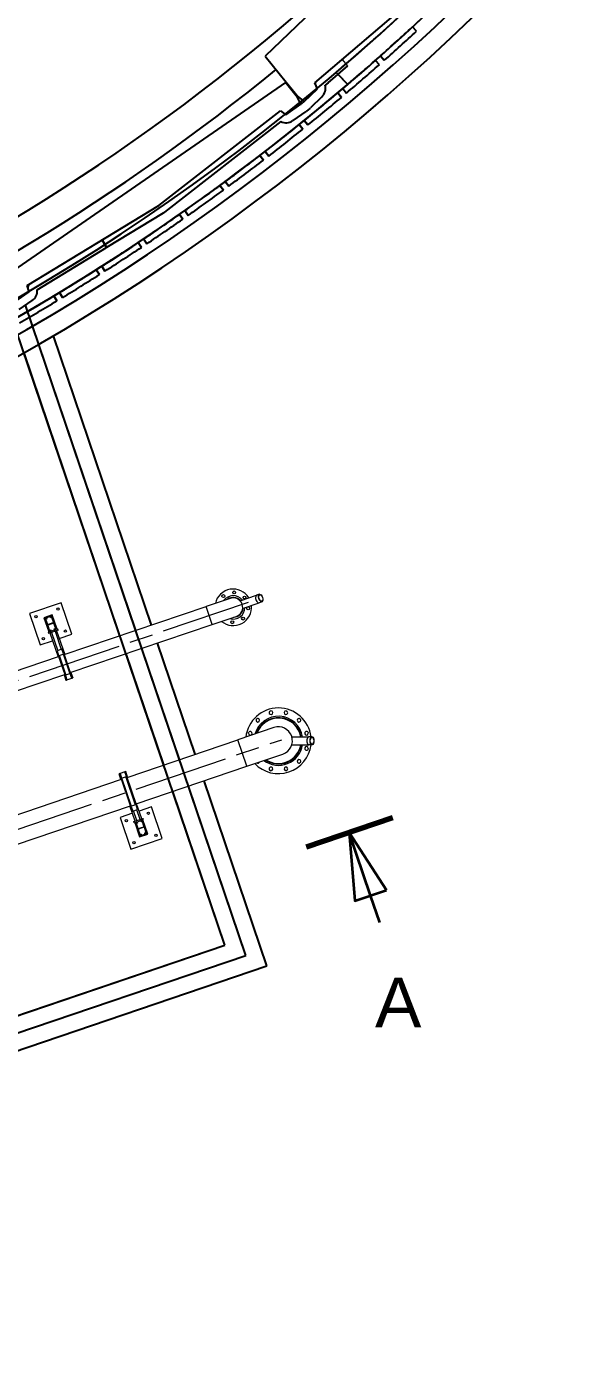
# Model space of a CAD drawing. Header units: millimetres. Extents: x -4172 to 126100, y -2 to 142133.
# Drawn here: x 63720 to 66953, y 4389 to 12443 of the extents above; entities that cross this region are included whole.
import ezdxf

# ---------------------------------------------------------------- set-up
doc = ezdxf.new("R2010")
doc.units = ezdxf.units.MM
doc.header["$LTSCALE"] = 100
doc.linetypes.add('CHAIN', pattern=[0.3543, 0.2362, -0.0295, 0.0591, -0.0295])
for name, color, linetype, lineweight in [('Centerline', 7, 'Continuous', 18), ('Section Line', 7, 'CHAIN', 35), ('Visible', 7, 'Continuous', 25)]:
    doc.layers.add(name, color=color, linetype=linetype, lineweight=lineweight)
doc.layers.add('P_Biomass (BM)', color=150, linetype='Continuous', lineweight=18, true_color=0x007fff)
doc.layers.add('P_Cable Ducts (CD)', color=30, linetype='Continuous', lineweight=18, true_color=0xff7f00)
doc.styles.add('Title', font='arial.ttf')

# ---------------------------------------------------------------- blocks, each defined once
blk = doc.blocks.new('2dTransSection1')
at = {"layer": 'Section Line', "linetype": 'Continuous', "lineweight": 70}
for p, q in [((659.191, 76.854), (654.001, 75.094)), ((588.618, 52.925), (583.428, 51.165))]:
    blk.add_line(p, q, dxfattribs=at)
at = {"layer": 'Section Line', "linetype": 'Continuous'}
for p, q in [((657.881, 72.186), (656.596, 75.974)), ((658.828, 72.507), (656.596, 75.974)), ((656.596, 75.974), (656.934, 71.864)), ((656.934, 71.864), (658.828, 72.507)), ((658.427, 70.574), (657.881, 72.186)), ((587.307, 48.257), (586.023, 52.045)), ((588.254, 48.578), (586.023, 52.045)), ((586.023, 52.045), (586.36, 47.935)), ((586.36, 47.935), (588.254, 48.578)), ((587.853, 46.645), (587.307, 48.257))]:
    blk.add_line(p, q, dxfattribs=at)
at = {"layer": 'Section Line', "linetype": 'Continuous', "flags": 128}
for points in [[(658.828, 72.507), (656.596, 75.974), (656.934, 71.864), (658.828, 72.507)], [(588.254, 48.578), (586.023, 52.045), (586.36, 47.935), (588.254, 48.578)]]:
    blk.add_lwpolyline(points, dxfattribs=at)
at = {"layer": 'Section Line'}
for points in [[(658.828, 72.507), (656.596, 75.974), (656.934, 71.864), (658.828, 72.507)], [(588.254, 48.578), (586.023, 52.045), (586.36, 47.935), (588.254, 48.578)]]:
    blk.add_solid(points, dxfattribs=at)
at = {"layer": 'Section Line', "char_height": 3, "attachment_point": 7, "style": 'Title'}
for insert in [(658.142, 64.26), (587.569, 40.33)]:
    blk.add_mtext('A', dxfattribs=dict(at, insert=insert))

msp = doc.modelspace()

# ---------------------------------------------------------------- linework, layer by layer
at = {"layer": 'Centerline', "linetype": 'CHAIN', "ltscale": 23.990969}
for p, q in [((62933.34, 8264.1), (65054.54, 8983.32)), ((61963.54, 7040.61), (65253.69, 8156.18))]:
    msp.add_line(p, q, dxfattribs=at)
at = {"layer": 'P_Biomass (BM)'}
for p, q in [((65003.03, 8991.36), (65101.64, 9024.8)), ((65120.08, 9030.36), (65101.84, 9024.86)), ((63926.26, 8979.31), (63736.86, 8915.09)), ((63990.49, 8789.91), (63926.26, 8979.31)), ((63945.14, 8667.51), (64799.43, 8957.17)), ((64943.38, 9005.98), (64799.43, 8957.17)), ((64943.38, 9005.98), (64799.43, 8957.17)), ((64836.13, 8848.92), (64799.43, 8957.17)), ((65018.54, 8945.62), (65117.15, 8979.05)), ((65135.17, 8985.85), (65117.34, 8979.12)), ((63736.86, 8915.09), (63801.08, 8725.68)), ((63873.09, 8906.16), (63823.56, 8889.37)), ((63823.56, 8889.37), (63852.55, 8803.85)), ((63828.63, 8886.87), (63870.58, 8901.09)), ((63856.34, 8805.14), (63828.63, 8886.87)), ((63842.26, 8849.46), (63831.18, 8882.14)), ((63833.08, 8882.78), (63844.16, 8850.11)), ((63833.69, 8887.21), (63835.68, 8887.88)), ((63836.32, 8885.99), (63834.33, 8885.31)), ((63839.98, 8881.42), (63838.85, 8884.74)), ((63841.87, 8882.06), (63839.98, 8881.42)), ((63840.75, 8885.38), (63841.87, 8882.06)), ((63846.69, 8848.85), (63879.37, 8859.93)), ((63862.99, 8889.23), (63861.87, 8892.54)), ((63864.89, 8889.87), (63862.99, 8889.23)), ((63863.76, 8893.18), (63864.89, 8889.87)), ((63864.37, 8897.61), (63866.36, 8898.29)), ((63867, 8896.39), (63865.01, 8895.72)), ((63880.62, 8862.47), (63869.54, 8895.14)), ((63870.58, 8901.09), (63898.3, 8819.36)), ((63871.43, 8895.78), (63882.51, 8863.11)), ((63902.08, 8820.65), (63873.09, 8906.16)), ((64836.13, 8848.92), (64980.08, 8897.73)), ((64836.13, 8848.92), (64980.08, 8897.73)), ((63855.91, 8809.21), (63844.83, 8841.89)), ((63846.72, 8842.53), (63857.8, 8809.86)), ((63880.65, 8856.14), (63847.98, 8845.07)), ((63860.98, 8806.71), (63848.91, 8802.62)), ((63848.91, 8802.62), (63851.48, 8795.04)), ((63908.3, 8814.31), (63851.48, 8795.04)), ((63859.76, 8797.85), (63908.2, 8654.99)), ((63860.34, 8808.6), (63862.33, 8809.28)), ((63862.97, 8807.38), (63860.98, 8806.71)), ((63862.46, 8815.13), (63864.35, 8815.77)), ((63863.58, 8811.81), (63862.46, 8815.13)), ((63891.67, 8817.11), (63862.97, 8807.38)), ((63864.35, 8815.77), (63865.47, 8812.46)), ((63869.33, 8801.09), (63906.58, 8691.24)), ((63894.26, 8822.22), (63883.19, 8854.89)), ((63885.08, 8855.53), (63896.16, 8822.86)), ((63885.47, 8822.93), (63887.36, 8823.57)), ((63886.59, 8819.62), (63885.47, 8822.93)), ((63887.36, 8823.57), (63888.49, 8820.26)), ((63890.45, 8808.25), (63927.7, 8698.4)), ((63891.02, 8819.01), (63893.01, 8819.68)), ((63893.65, 8817.79), (63891.67, 8817.11)), ((63905.73, 8821.88), (63893.65, 8817.79)), ((63900.01, 8811.5), (63948.45, 8668.64)), ((63905.73, 8821.88), (63908.3, 8814.31)), ((63915.91, 8764.62), (63990.49, 8789.91)), ((63981.84, 8559.26), (64836.13, 8848.92)), ((63801.08, 8725.68), (63875.66, 8750.97)), ((63931.58, 8699.71), (63902.69, 8689.92)), ((63940.81, 8672.5), (63931.58, 8699.71)), ((63151.75, 8398.5), (63911.52, 8656.11)), ((63902.69, 8689.92), (63911.92, 8662.7)), ((63911.89, 8662.81), (63909.52, 8662.01)), ((63909.52, 8662.01), (63950.22, 8541.97)), ((63914.29, 8663.51), (63954.92, 8543.68)), ((63914.93, 8661.6), (63939.08, 8669.79)), ((63938.44, 8671.69), (63979.07, 8551.87)), ((63943.14, 8673.41), (63940.77, 8672.6)), ((63943.14, 8673.41), (63983.84, 8553.37)), ((63640.43, 8443.5), (63948.22, 8547.87)), ((63944.9, 8546.74), (63956.1, 8513.74)), ((63950.22, 8541.97), (63952.59, 8542.77)), ((63952.55, 8542.88), (63961.78, 8515.66)), ((63954.27, 8545.58), (63978.42, 8553.77)), ((63990.66, 8525.46), (63981.43, 8552.67)), ((63981.47, 8552.57), (63983.84, 8553.37)), ((63985.15, 8560.39), (63996.34, 8527.38)), ((63956.1, 8513.74), (63959.88, 8515.02)), ((63961.78, 8515.66), (63959.88, 8515.02)), ((63961.78, 8515.66), (63990.66, 8525.46)), ((63992.56, 8526.1), (63990.66, 8525.46)), ((63992.56, 8526.1), (63996.34, 8527.38)), ((65206.78, 8229.13), (64989.9, 8155.6)), ((65206.78, 8229.13), (64989.9, 8155.6)), ((64323.66, 7929.7), (64989.9, 8155.6)), ((65043.95, 7996.21), (64989.9, 8155.6)), ((65314.41, 8173.59), (65416.72, 8173.59)), ((65435.98, 8172.94), (65416.93, 8173.59)), ((65043.95, 7996.21), (65260.82, 8069.75)), ((65043.95, 7996.21), (65260.82, 8069.75)), ((65314.41, 8125.29), (65416.72, 8125.29)), ((65435.98, 8125.94), (65416.93, 8125.29)), ((64377.7, 7770.31), (65043.95, 7996.21)), ((62173.28, 7200.58), (64290.04, 7918.3)), ((64279.16, 7951.94), (64275.37, 7950.66)), ((64286.73, 7917.18), (64275.37, 7950.66)), ((64279.16, 7951.94), (64281.06, 7952.58)), ((64309.94, 7962.38), (64281.06, 7952.58)), ((64281.06, 7952.58), (64290.42, 7924.96)), ((64290.4, 7925.01), (64288.04, 7924.21)), ((64346.09, 7753.01), (64288.04, 7924.21)), ((64350.8, 7754.66), (64292.79, 7925.76)), ((64317.58, 7932.05), (64293.43, 7923.86)), ((64309.94, 7962.38), (64311.84, 7963.02)), ((64319.31, 7934.75), (64309.94, 7962.38)), ((64315.62, 7964.3), (64311.84, 7963.02)), ((64326.97, 7930.82), (64315.62, 7964.3)), ((64374.95, 7762.85), (64316.94, 7933.95)), ((64321.66, 7935.61), (64319.29, 7934.81)), ((64379.71, 7764.41), (64321.66, 7935.61)), ((62540.2, 7147.28), (64344.08, 7758.91)), ((64371.71, 7666.54), (64340.77, 7757.79)), ((64346.09, 7753.01), (64348.45, 7753.81)), ((64348.44, 7753.86), (64357.8, 7726.24)), ((64374.31, 7764.75), (64350.16, 7756.56)), ((64357.8, 7726.24), (64386.69, 7736.03)), ((64386.69, 7736.03), (64377.32, 7763.66)), ((64377.34, 7763.6), (64379.71, 7764.41)), ((64411.96, 7680.19), (64381.02, 7771.44)), ((64402.39, 7676.95), (64382.8, 7734.72)), ((64470.64, 7752.36), (64396.06, 7727.07)), ((64534.86, 7562.95), (64470.64, 7752.36)), ((64355.81, 7713.42), (64281.23, 7688.13)), ((64281.23, 7688.13), (64345.45, 7498.73)), ((64381.27, 7669.79), (64361.68, 7727.56)), ((64363.42, 7663.73), (64420.24, 7683)), ((64365.99, 7656.16), (64363.42, 7663.73)), ((64365.99, 7656.16), (64378.06, 7660.25)), ((64369.64, 7657.39), (64398.63, 7571.87)), ((64401.14, 7576.95), (64373.42, 7658.68)), ((64386.64, 7622.51), (64375.56, 7655.18)), ((64377.45, 7655.82), (64388.53, 7623.15)), ((64378.06, 7660.25), (64380.05, 7660.93)), ((64380.7, 7659.03), (64378.71, 7658.36)), ((64380.05, 7660.93), (64408.75, 7670.65)), ((64384.36, 7654.46), (64383.23, 7657.78)), ((64386.25, 7655.11), (64384.36, 7654.46)), ((64385.13, 7658.42), (64386.25, 7655.11)), ((64407.37, 7662.27), (64406.24, 7665.58)), ((64409.26, 7662.91), (64407.37, 7662.27)), ((64408.14, 7666.22), (64409.26, 7662.91)), ((64408.75, 7670.65), (64410.74, 7671.33)), ((64411.38, 7669.43), (64409.39, 7668.76)), ((64410.74, 7671.33), (64422.81, 7675.42)), ((64424.99, 7635.51), (64413.92, 7668.18)), ((64415.38, 7672.9), (64443.09, 7591.17)), ((64415.81, 7668.83), (64426.89, 7636.15)), ((64448.16, 7588.67), (64419.17, 7674.19)), ((64422.81, 7675.42), (64420.24, 7683)), ((64400.29, 7582.26), (64389.21, 7614.93)), ((64391.07, 7621.9), (64423.74, 7632.97)), ((64391.1, 7615.57), (64402.18, 7582.9)), ((64425.03, 7629.19), (64392.35, 7618.11)), ((64398.63, 7571.87), (64448.16, 7588.67)), ((64443.09, 7591.17), (64401.14, 7576.95)), ((64404.72, 7581.65), (64406.7, 7582.32)), ((64407.35, 7580.43), (64405.36, 7579.75)), ((64406.83, 7588.17), (64408.73, 7588.81)), ((64407.96, 7584.86), (64406.83, 7588.17)), ((64408.73, 7588.81), (64409.85, 7585.5)), ((64438.64, 7595.26), (64427.56, 7627.93)), ((64429.46, 7628.58), (64440.53, 7595.9)), ((64429.85, 7595.97), (64431.74, 7596.62)), ((64430.97, 7592.66), (64429.85, 7595.97)), ((64431.74, 7596.62), (64432.86, 7593.3)), ((64435.4, 7592.05), (64437.39, 7592.72)), ((64438.03, 7590.83), (64436.04, 7590.16)), ((64345.45, 7498.73), (64534.86, 7562.95))]:
    msp.add_line(p, q, dxfattribs=at)
for centre, radius in [((64902.41, 9019.54), 8.75), ((64967.65, 9041.66), 8.75), ((65029.41, 9011.17), 8.75), ((63907.49, 8941.27), 7), ((65051.53, 8945.94), 8.75), ((63774.9, 8896.31), 7), ((64955.81, 8862.05), 8.75), ((65021.04, 8884.17), 8.75), ((63952.44, 8808.68), 7), ((63819.86, 8763.73), 7), ((64319.28, 7669.36), 7), ((64451.86, 7714.31), 7), ((64496.82, 7581.73), 7), ((64364.23, 7536.77), 7)]:
    msp.add_circle(centre, radius, dxfattribs=at)
for centre, radius, start, end in [((64961.73, 8951.86), 110, 31.412208, 167.428234), ((64961.73, 8951.86), 70.5, 38.762377, 144.571658), ((64961.73, 8951.86), 110, 230.031766, 6.047535), ((64961.73, 8951.86), 59.5, 42.676303, 124.88671), ((64961.73, 8951.86), 70.5, 252.888342, 358.697367), ((64961.73, 8951.86), 57.15, 288.73, 108.73), ((64961.73, 8951.86), 57.15, 288.73, 108.73), ((64961.73, 8951.86), 59.5, 272.573289, 354.78344), ((63834.97, 8883.42), 4, 108.73, 198.73), ((63834.97, 8883.42), 2, 108.73, 198.73), ((63836.96, 8884.09), 4, 18.73, 108.73), ((63836.96, 8884.09), 2, 18.73, 108.73), ((63865.66, 8893.82), 4, 108.73, 198.73), ((63865.66, 8893.82), 2, 108.73, 198.73), ((63867.64, 8894.5), 4, 18.73, 108.73), ((63867.64, 8894.5), 2, 18.73, 108.73), ((63878.72, 8861.83), 2, 288.73, 18.73), ((63878.72, 8861.83), 4, 288.73, 18.73), ((63846.05, 8850.75), 4, 198.73, 288.73), ((63846.05, 8850.75), 2, 198.73, 288.73), ((63848.62, 8843.17), 4, 108.73, 198.73), ((63848.62, 8843.17), 2, 108.73, 198.73), ((63859.7, 8810.5), 4, 198.73, 288.73), ((63859.7, 8810.5), 2, 198.73, 288.73), ((63861.69, 8811.17), 2, 288.73, 18.73), ((63861.69, 8811.17), 4, 288.73, 18.73), ((63881.29, 8854.25), 4, 18.73, 108.73), ((63881.29, 8854.25), 2, 18.73, 108.73), ((63890.38, 8820.9), 4, 198.73, 288.73), ((63890.38, 8820.9), 2, 198.73, 288.73), ((63892.37, 8821.58), 2, 288.73, 18.73), ((63892.37, 8821.58), 4, 288.73, 18.73), ((65233.8, 8149.44), 197.5, 6.894449, 173.511213), ((65233.8, 8149.44), 147.5, 9.423397, 163.944309), ((65188.51, 8318.48), 10.75, 117.75262, 92.24738), ((65279.09, 8318.48), 10.75, 87.75262, 62.24738), ((65110.05, 8273.18), 10.75, 147.75262, 122.24738), ((65233.8, 8149.44), 139.5, 9.969172, 161.62872), ((65233.8, 8149.44), 136.5, 10.190589, 160.670206), ((65233.8, 8149.44), 136.5, 10.190589, 160.670206), ((65233.8, 8149.44), 84.15, 288.73, 108.73), ((65233.8, 8149.44), 84.15, 288.73, 108.73), ((65357.54, 8273.18), 10.75, 57.75262, 32.24738), ((65064.76, 8194.73), 10.75, 177.75262, 152.24738), ((65402.84, 8194.73), 10.75, 27.75262, 2.24738), ((65233.8, 8149.44), 197.5, 223.948787, 353.105551), ((65233.8, 8149.44), 147.5, 233.515691, 350.576603), ((65233.8, 8149.44), 139.5, 235.83128, 350.030828), ((65233.8, 8149.44), 136.5, 236.789795, 349.809411), ((65233.8, 8149.44), 136.5, 236.789795, 349.809411), ((65402.84, 8104.15), 10.75, 357.75262, 332.24738), ((65110.05, 8025.7), 10.75, 237.75262, 340.21185), ((65188.51, 7980.4), 10.75, 267.75262, 242.24738), ((65279.09, 7980.4), 10.75, 297.75262, 272.24738), ((65357.54, 8025.7), 10.75, 327.75262, 302.24738), ((64379.35, 7656.46), 4, 108.73, 198.73), ((64379.35, 7656.46), 2, 108.73, 198.73), ((64381.34, 7657.14), 4, 18.73, 108.73), ((64381.34, 7657.14), 2, 18.73, 108.73), ((64410.03, 7666.87), 4, 108.73, 198.73), ((64410.03, 7666.87), 2, 108.73, 198.73), ((64412.02, 7667.54), 4, 18.73, 108.73), ((64412.02, 7667.54), 2, 18.73, 108.73), ((64390.43, 7623.79), 4, 198.73, 288.73), ((64390.43, 7623.79), 2, 198.73, 288.73), ((64393, 7616.21), 4, 108.73, 198.73), ((64393, 7616.21), 2, 108.73, 198.73), ((64404.07, 7583.54), 4, 198.73, 288.73), ((64404.07, 7583.54), 2, 198.73, 288.73), ((64406.06, 7584.21), 2, 288.73, 18.73), ((64406.06, 7584.21), 4, 288.73, 18.73), ((64423.1, 7634.87), 2, 288.73, 18.73), ((64423.1, 7634.87), 4, 288.73, 18.73), ((64425.67, 7627.29), 4, 18.73, 108.73), ((64425.67, 7627.29), 2, 18.73, 108.73), ((64434.76, 7593.94), 4, 198.73, 288.73), ((64434.76, 7593.94), 2, 198.73, 288.73), ((64436.75, 7594.62), 2, 288.73, 18.73), ((64436.75, 7594.62), 4, 288.73, 18.73)]:
    msp.add_arc(centre, radius, start, end, dxfattribs=at)
for centre, major_axis in [((65109.4, 9001.93), (-7.75, 22.87)), ((65416.72, 8149.44), (0, 24.15))]:
    msp.add_ellipse(centre, major_axis=major_axis, ratio=0.5, start_param=6.2662445, end_param=9.4417188, dxfattribs=at)
for centre, major_axis in [((65127.44, 9008.04), (-7.55, 22.26)), ((65127.44, 9008.04), (-6.71, 19.79)), ((65435.78, 8149.44), (0, 23.5)), ((65435.78, 8149.44), (0, 20.9))]:
    msp.add_ellipse(centre, major_axis=major_axis, ratio=0.5, dxfattribs=at)
for points, knots in [([(65183.5, 8327.99), (65183.64, 8328.07), (65183.79, 8328.14), (65184.85, 8328.64), (65185.83, 8328.94), (65187.24, 8329.16), (65187.66, 8329.2), (65188.08, 8329.22)], [-2.17747426, -2.17747426, -2.17747426, -2.17747426, -2.12868784, -2.12868784, -1.82469566, -1.82469566, -1.69810299, -1.69810299, -1.69810299, -1.69810299]), ([(65279.51, 8329.22), (65279.68, 8329.21), (65279.84, 8329.2), (65281.01, 8329.1), (65282, 8328.88), (65283.34, 8328.36), (65283.73, 8328.19), (65284.1, 8327.99)], [-2.17747426, -2.17747426, -2.17747426, -2.17747426, -2.12868784, -2.12868784, -1.82469566, -1.82469566, -1.69810299, -1.69810299, -1.69810299, -1.69810299]), ([(65100.96, 8278.92), (65101.14, 8279.2), (65101.34, 8279.48), (65102.08, 8280.45), (65102.7, 8281.07), (65103.69, 8281.86), (65104, 8282.07), (65104.32, 8282.28)], [-2.17736247, -2.17736247, -2.17736247, -2.17736247, -2.07623279, -2.07623279, -1.81189965, -1.81189965, -1.69812221, -1.69812221, -1.69812221, -1.69812221]), ([(65363.28, 8282.28), (65363.56, 8282.1), (65363.84, 8281.9), (65364.8, 8281.16), (65365.43, 8280.54), (65366.21, 8279.55), (65366.43, 8279.24), (65366.63, 8278.92)], [-2.17736247, -2.17736247, -2.17736247, -2.17736247, -2.07623279, -2.07623279, -1.81189965, -1.81189965, -1.69812221, -1.69812221, -1.69812221, -1.69812221]), ([(65054.02, 8195.16), (65054.03, 8195.32), (65054.04, 8195.48), (65054.14, 8196.65), (65054.36, 8197.64), (65054.88, 8198.98), (65055.05, 8199.37), (65055.25, 8199.74)], [-2.17747426, -2.17747426, -2.17747426, -2.17747426, -2.12868784, -2.12868784, -1.82469566, -1.82469566, -1.69810299, -1.69810299, -1.69810299, -1.69810299]), ([(65412.35, 8199.74), (65412.42, 8199.6), (65412.5, 8199.45), (65413, 8198.39), (65413.3, 8197.41), (65413.52, 8196), (65413.56, 8195.58), (65413.58, 8195.16)], [-2.17747426, -2.17747426, -2.17747426, -2.17747426, -2.12868784, -2.12868784, -1.82469566, -1.82469566, -1.69810299, -1.69810299, -1.69810299, -1.69810299]), ([(65413.58, 8103.73), (65413.57, 8103.56), (65413.56, 8103.4), (65413.46, 8102.23), (65413.23, 8101.24), (65412.72, 8099.9), (65412.54, 8099.51), (65412.35, 8099.14)], [-2.17747426, -2.17747426, -2.17747426, -2.17747426, -2.12868784, -2.12868784, -1.82469566, -1.82469566, -1.69810299, -1.69810299, -1.69810299, -1.69810299]), ([(65366.63, 8019.96), (65366.45, 8019.68), (65366.26, 8019.4), (65365.52, 8018.44), (65364.9, 8017.81), (65363.91, 8017.03), (65363.6, 8016.81), (65363.28, 8016.61)], [-2.17736247, -2.17736247, -2.17736247, -2.17736247, -2.07623279, -2.07623279, -1.81189965, -1.81189965, -1.69812221, -1.69812221, -1.69812221, -1.69812221]), ([(65188.08, 7969.66), (65187.92, 7969.67), (65187.76, 7969.68), (65186.59, 7969.78), (65185.6, 7970.01), (65184.26, 7970.52), (65183.87, 7970.69), (65183.5, 7970.89)], [-2.17747426, -2.17747426, -2.17747426, -2.17747426, -2.12868784, -2.12868784, -1.82469566, -1.82469566, -1.69810299, -1.69810299, -1.69810299, -1.69810299]), ([(65284.1, 7970.89), (65283.98, 7970.83), (65283.87, 7970.77), (65282.49, 7970.11), (65281.13, 7969.76), (65279.66, 7969.67), (65279.59, 7969.67), (65279.51, 7969.66)], [-3.20779585, -3.20779585, -3.20779585, -3.20779585, -3.1624121, -3.1624121, -2.67415227, -2.67415227, -2.6485085, -2.6485085, -2.6485085, -2.6485085])]:
    msp.add_open_spline(points, degree=3, knots=knots, dxfattribs=at)
msp.add_open_spline([(65104.32, 8016.61), (65104.29, 8016.62), (65104.27, 8016.64), (65104.24, 8016.66)], degree=3, dxfattribs=at)
at = {"layer": 'P_Cable Ducts (CD)'}
msp.add_line((65651.88, 12207.37), (65617.42, 12247.63), dxfattribs=at)
for centre, start, end in [((65476.43, 12100.62), 130.564161, 204.821431), ((65246.2, 11912.67), 53.633093, 127.890363)]:
    msp.add_arc(centre, 20, start, end, dxfattribs=at)
at = {"layer": 'Visible'}
for p, q in [((66638.73, 13692.24), (65153.53, 12265.84)), ((65451.93, 12105.97), (66155.89, 12708.58)), ((66064.15, 12416.11), (66040.39, 12441.8)), ((66064.15, 12416.11), (66040.39, 12441.8)), ((65153.53, 12265.84), (65280.46, 12110.44)), ((65847.44, 12267.31), (65870.62, 12241.09)), ((65847.44, 12267.31), (65870.62, 12241.09)), ((65532.5, 12105.18), (65651.88, 12207.37)), ((65581, 12168.27), (65650.97, 12096.51)), ((65840.66, 12214.6), (65817.47, 12240.82)), ((65840.66, 12214.6), (65817.47, 12240.82)), ((65275.81, 12106.65), (63554.51, 10918.69)), ((65348.77, 12017.27), (65275.81, 12106.65)), ((65280.46, 12110.44), (65353.42, 12021.07)), ((65468.8, 12069.49), (65451.93, 12105.97)), ((65532.5, 12105.18), (65515.71, 12090.8)), ((65592.47, 12156.51), (65650.97, 12096.51)), ((65369.06, 11976.6), (65348.77, 12017.27)), ((65353.42, 12021.07), (65389.2, 11993.05)), ((65389.2, 11993.05), (65468.8, 12069.49)), ((65495.23, 12021.39), (65426.5, 11955.38)), ((65590.08, 12044.92), (65612.66, 12018.18)), ((65612.66, 12018.18), (65590.08, 12044.92)), ((65620.64, 12070.73), (65643.22, 12043.99)), ((65620.64, 12070.73), (65643.22, 12043.99)), ((64514.56, 11368.64), (65245.87, 11937.75)), ((65245.87, 11937.75), (65278.24, 11913.92)), ((65278.24, 11913.92), (65369.06, 11976.6)), ((65398.51, 11932.53), (65320.08, 11878.4)), ((65388.58, 11992.54), (65369.69, 11977.11)), ((65422.1, 11951.48), (65403.21, 11936.06)), ((65247.97, 11872.22), (64548.02, 11327.52)), ((65380.28, 11826.98), (65358.31, 11854.22)), ((65358.31, 11854.22), (65380.28, 11826.98)), ((65411.42, 11852.09), (65389.45, 11879.33)), ((65389.45, 11879.33), (65411.42, 11852.09)), ((65153.99, 11693.2), (65175.34, 11665.47)), ((65175.34, 11665.47), (65153.99, 11693.2)), ((65122.29, 11668.8), (65143.65, 11641.07)), ((65143.65, 11641.07), (65122.29, 11668.8)), ((64902.87, 11460.55), (64882.15, 11488.76)), ((64882.15, 11488.76), (64902.87, 11460.55)), ((64935.1, 11484.23), (64914.39, 11512.44)), ((64914.39, 11512.44), (64935.1, 11484.23)), ((63723.05, 10886.77), (64514.56, 11368.64)), ((64541.15, 11322.78), (64200.46, 11115.37)), ((64637.99, 11314.2), (64658.07, 11285.53)), ((64658.07, 11285.53), (64637.99, 11314.2)), ((64670.76, 11337.14), (64690.83, 11308.47)), ((64690.83, 11308.47), (64670.76, 11337.14)), ((63783.57, 10861.57), (64200.46, 11115.37)), ((64200.46, 11115.37), (64172.9, 11160.64)), ((64172.9, 11160.64), (64200.46, 11115.37)), ((64409.38, 11116.08), (64389.96, 11145.2)), ((64389.96, 11145.2), (64409.38, 11116.08)), ((64442.66, 11138.28), (64423.23, 11167.39)), ((64423.23, 11167.39), (64442.66, 11138.28)), ((64138.16, 10981.84), (64156.92, 10952.29)), ((64156.92, 10952.29), (64138.16, 10981.84)), ((64171.93, 11003.28), (64190.69, 10973.73)), ((64190.69, 10973.73), (64171.93, 11003.28)), ((63733.85, 10848.06), (63723.05, 10886.77)), ((63643.02, 10785.37), (63733.85, 10848.06)), ((63673.79, 10742.21), (63752.22, 10796.34)), ((63900.83, 10794.26), (63882.74, 10824.22)), ((63882.74, 10824.22), (63900.83, 10794.26)), ((63935.08, 10814.93), (63916.99, 10844.89)), ((63916.99, 10844.89), (63935.08, 10814.93)), ((64911.1, 6921.21), (63617.23, 10737.23)), ((65037.92, 6858.62), (63711.93, 10769.34)), ((64469.86, 8845.43), (63880.3, 10584.2)), ((64280.45, 8781.2), (63703.76, 10482.01)), ((64375.15, 8813.31), (63792.16, 10532.73)), ((64638.55, 8036.47), (64411.85, 8705.07)), ((64733.26, 8068.58), (64506.56, 8737.18)), ((64543.85, 8004.36), (64317.15, 8672.96)), ((65164.73, 6796.03), (64787.3, 7909.19)), ((64911.1, 6921.21), (64597.89, 7844.97)), ((65037.92, 6858.62), (64692.59, 7877.08)), ((60018.6, 5156.74), (65037.92, 6858.62)), ((60081.19, 5283.56), (64911.1, 6921.21)), ((63443.19, 6423.49), (64911.1, 6921.21)), ((63475.3, 6328.79), (65037.92, 6858.62)), ((61599.23, 5587.09), (65164.73, 6796.03))]:
    msp.add_line(p, q, dxfattribs=at)
for centre, radius, start, end in [((57036.78, 22203.64), 13485, 293.501822, 26.844423), ((57036.78, 22203.64), 13280, 289.616559, 26.831303), ((57036.78, 22203.64), 13371, 293.362819, 26.837177), ((57036.78, 22203.64), 13180, 289.64567, 26.824756), ((57036.78, 22203.64), 13180, 310.411436, 317.371355), ((57036.78, 22203.64), 13280, 310.4406, 317.348043), ((57036.78, 22203.64), 12760, 293.223641, 311.208477), ((57036.78, 22203.64), 13280, 311.563817, 312.686203), ((57036.78, 22203.64), 13280, 311.563817, 312.686203), ((57036.78, 22203.64), 13315, 311.56359, 312.68643), ((57036.78, 22203.64), 13315, 311.56359, 312.68643), ((57036.78, 22203.64), 12935, 293.252831, 309.240453), ((57036.78, 22203.64), 13280, 310.268853, 311.391239), ((57036.78, 22203.64), 13280, 310.268853, 311.391239), ((57036.78, 22203.64), 13315, 310.268626, 311.391466), ((57036.78, 22203.64), 13315, 310.268626, 311.391466), ((57036.78, 22203.64), 13280, 299.80058, 310.4406), ((65444.66, 12074.04), 73, 313.842966, 13.279029), ((57036.78, 22203.64), 13180, 309.182154, 309.27237), ((57036.78, 22203.64), 13280, 308.973889, 310.096275), ((57036.78, 22203.64), 13280, 308.973889, 310.096275), ((57036.78, 22203.64), 13315, 308.973662, 310.096502), ((57036.78, 22203.64), 13315, 308.973662, 310.096502), ((65357.04, 11992.61), 20, 306.927948, 309.227262), ((65375.93, 12008.03), 20, 309.227262, 311.526576), ((65357.04, 11992.61), 73, 304.611558, 309.227262), ((65375.93, 12008.03), 73, 309.227262, 313.842966), ((57036.78, 22203.64), 13280, 307.678924, 308.801311), ((57036.78, 22203.64), 13280, 307.678924, 308.801311), ((65278.61, 11938.48), 73, 245.175495, 304.611558), ((57036.78, 22203.64), 13315, 307.678698, 308.801538), ((57036.78, 22203.64), 13315, 307.678698, 308.801538), ((57036.78, 22203.64), 13280, 306.38396, 307.506347), ((57036.78, 22203.64), 13280, 306.38396, 307.506347), ((57036.78, 22203.64), 13315, 306.383734, 307.506574), ((57036.78, 22203.64), 13315, 306.383734, 307.506574), ((57036.78, 22203.64), 13280, 305.088996, 306.211383), ((57036.78, 22203.64), 13280, 305.088996, 306.211383), ((57036.78, 22203.64), 13315, 305.08877, 306.21161), ((57036.78, 22203.64), 13315, 305.08877, 306.21161), ((57036.78, 22203.64), 13280, 303.794032, 304.916419), ((57036.78, 22203.64), 13280, 303.794032, 304.916419), ((57036.78, 22203.64), 13315, 303.793806, 304.916646), ((57036.78, 22203.64), 13315, 303.793806, 304.916646), ((64503.18, 11385.13), 73, 301.332753, 307.890363), ((57036.78, 22203.64), 13280, 302.499068, 303.621455), ((57036.78, 22203.64), 13280, 302.499068, 303.621455), ((57036.78, 22203.64), 13315, 302.498842, 303.621681), ((57036.78, 22203.64), 13315, 302.498842, 303.621681), ((57036.78, 22203.64), 13280, 301.204104, 302.326491), ((57036.78, 22203.64), 13280, 301.204104, 302.326491), ((63746.38, 10877.56), 20, 121.332753, 195.590024), ((57036.78, 22203.64), 13315, 301.203878, 302.326717), ((57036.78, 22203.64), 13315, 301.203878, 302.326717), ((57036.78, 22203.64), 13280, 299.90914, 301.031527), ((57036.78, 22203.64), 13280, 299.90914, 301.031527), ((57036.78, 22203.64), 13315, 299.908913, 301.031753), ((57036.78, 22203.64), 13315, 299.908913, 301.031753), ((63710.75, 10856.42), 73, 304.611558, 4.047622)]:
    msp.add_arc(centre, radius, start, end, dxfattribs=at)

# ---------------------------------------------------------------- block references
at = {"layer": 'Section Line', "xscale": 100, "yscale": 100, "zscale": 100}
msp.add_blockref('2dTransSection1', (0, 0), dxfattribs=at)

doc.saveas('drawing.dxf')
